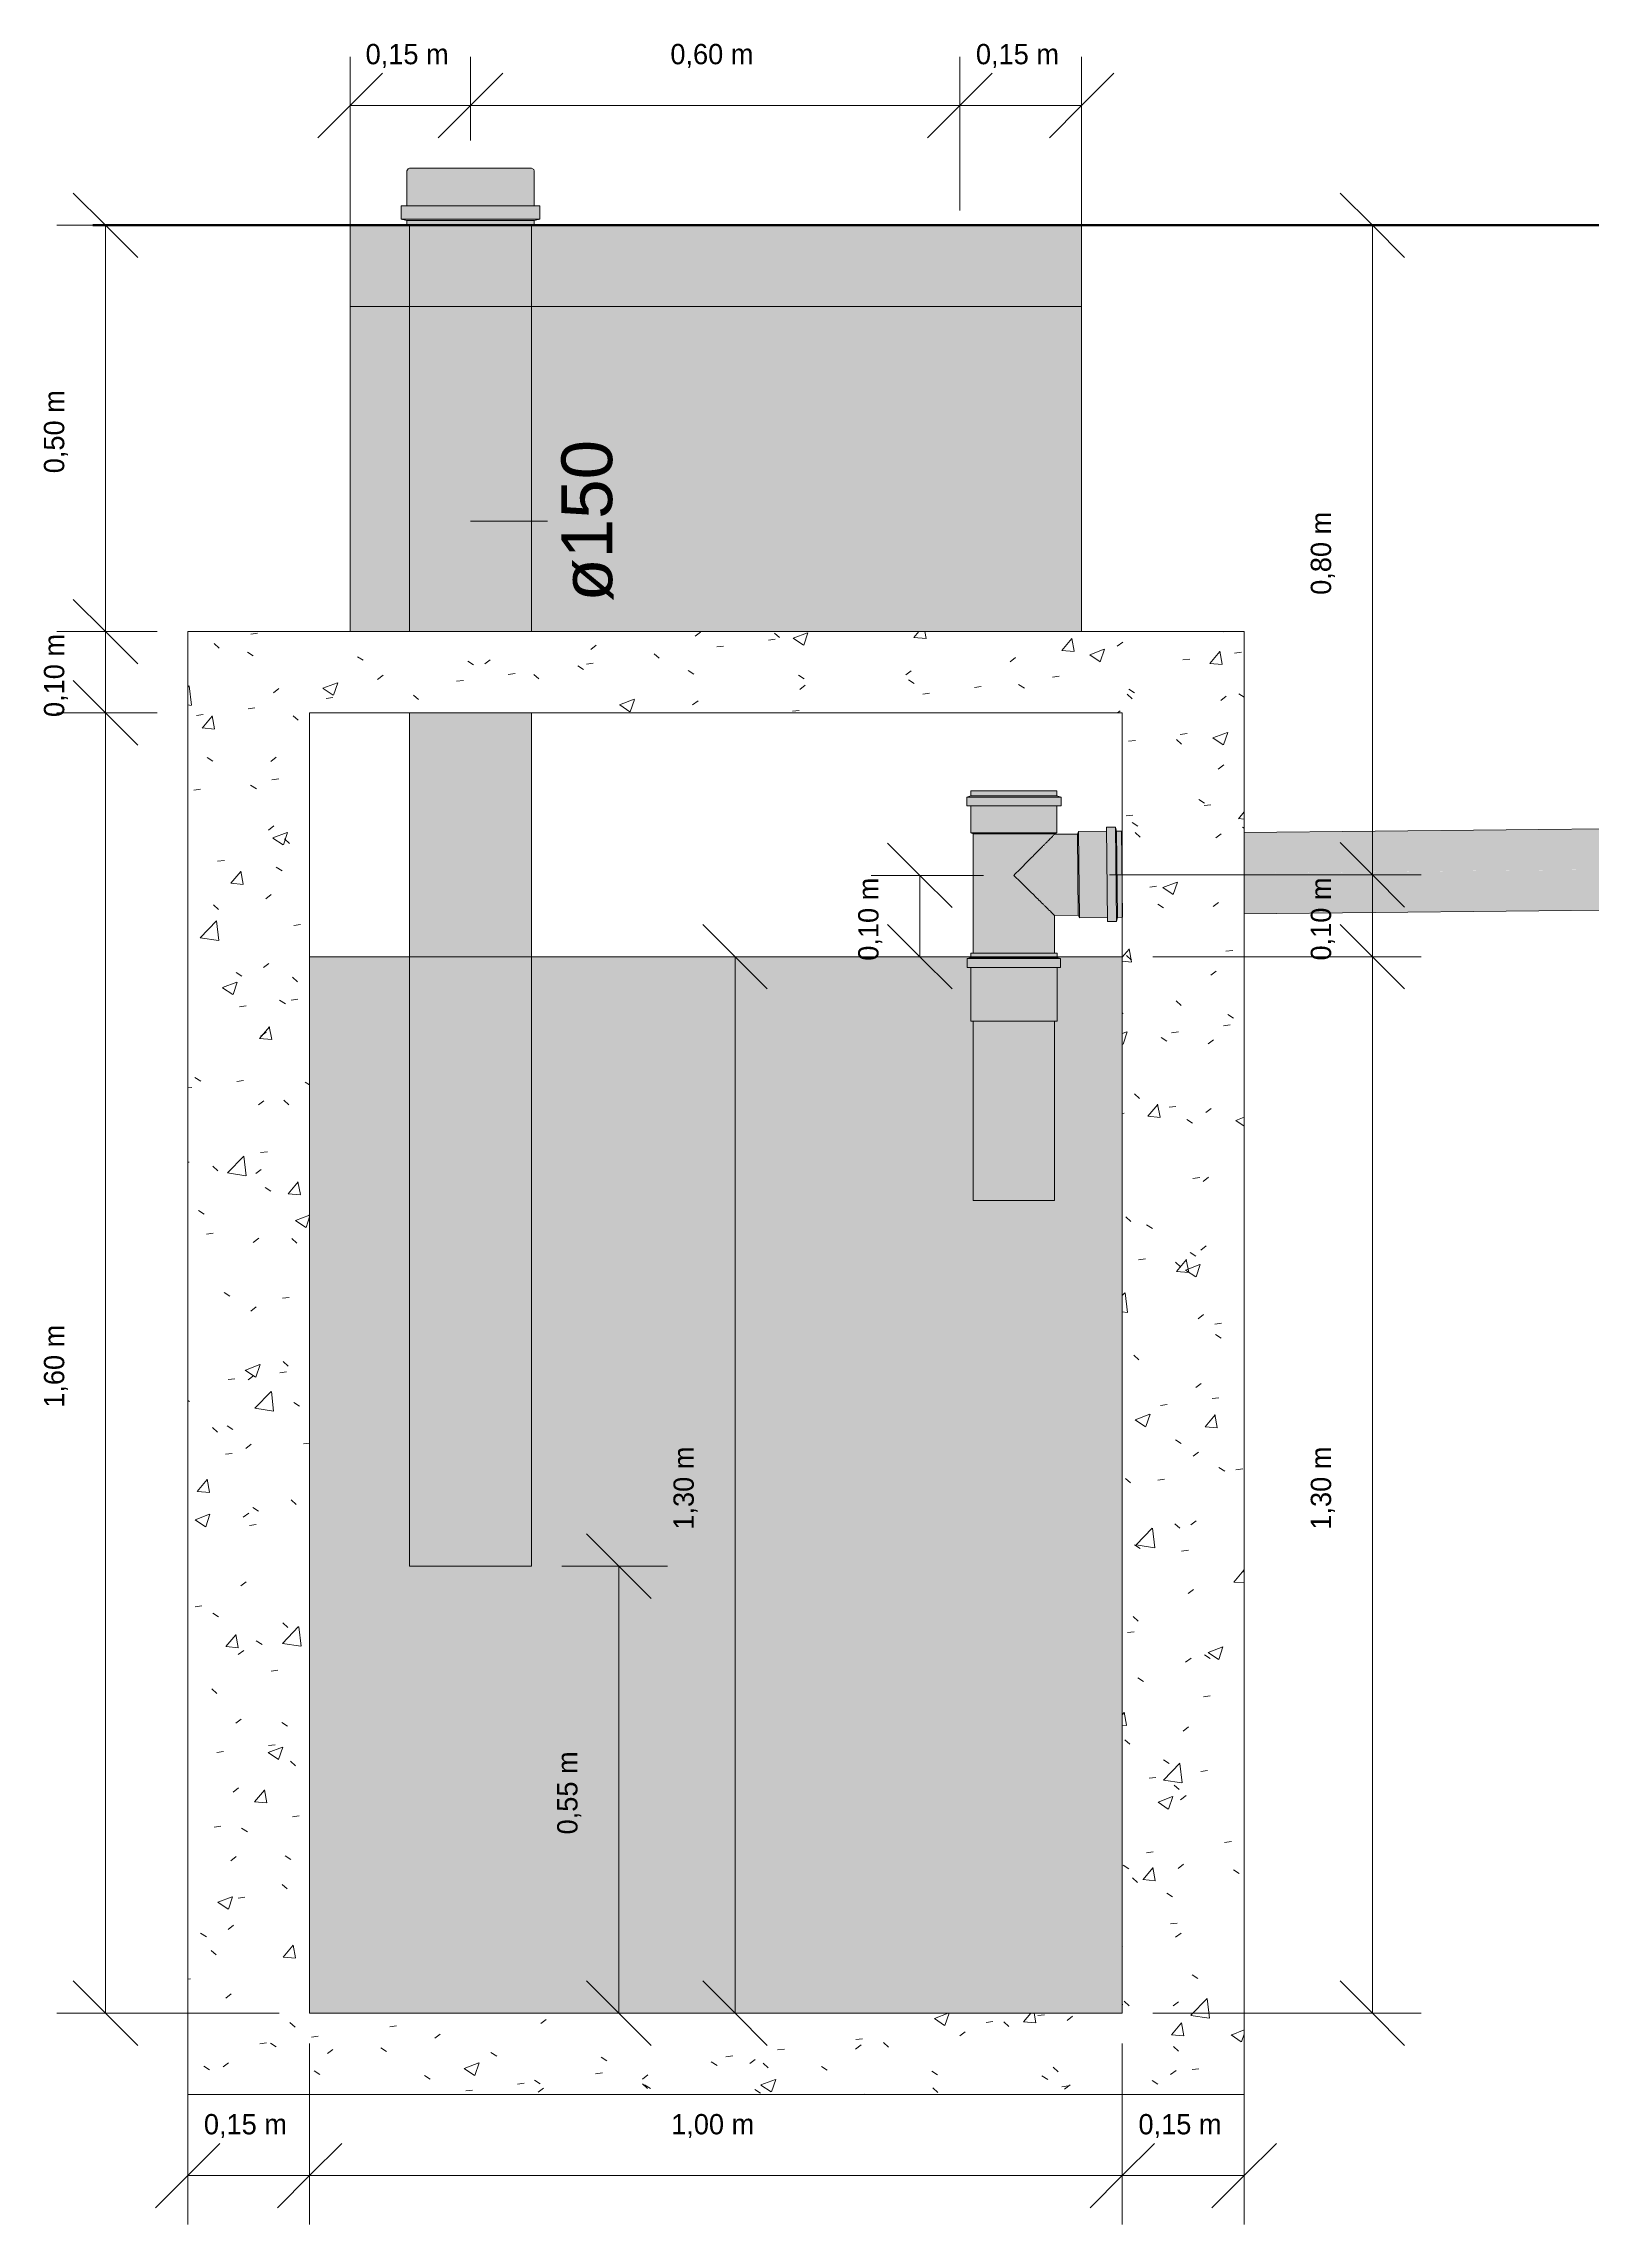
# Model space of a CAD drawing. Header units: metres. Extents: x 1.1 to 88.1, y -3.7 to 23.8.
# Drawn here: x 65.116 to 67.021, y -2.46 to 0.224 of the extents above; entities that cross this region are included whole.
import ezdxf

# ---------------------------------------------------------------- set-up
doc = ezdxf.new("R2010")
doc.units = ezdxf.units.M
doc.linetypes.add('IMPORT-DASHED2 _4_', pattern=[0.375, 0.25, -0.125])
doc.layers.add('1095_ARQ_BASE_dwg', color=7, linetype='Continuous', lineweight=5, true_color=0x767676)
doc.layers.add('A-FLOR', color=7, linetype='Continuous', lineweight=9, true_color=0x007f00)
for name, color, linetype, lineweight in [('A-ANNO-DIMS', 7, 'Continuous', 5), ('A-ANNO-DIMS-25', 7, 'Continuous', 5), ('A-DETL', 7, 'Continuous', 5), ('A-DETL-GENF', 7, 'Continuous', 5), ('A-WALL', 7, 'Continuous', 9), ('KIRYA - MOBILIÁRIO', 7, 'Continuous', 9), ('KIRYA - PAREDE', 7, 'Continuous', 40), ('KIRYA - PAREDE VISTA', 7, 'Continuous', 15), ('KIRYA - PISO', 7, 'Continuous', 5), ('KIRYA - PROJEÇÃO', 7, 'IMPORT-DASHED2 _4_', 5), ('P-PIPE', 7, 'Continuous', 5), ('P-PIPE-IDEN', 7, 'Continuous', 5), ('VEGETAÇÃO', 7, 'Continuous', 5)]:
    doc.layers.add(name, color=color, linetype=linetype, lineweight=lineweight)
doc.styles.add('Arial_3', font='arial.ttf', dxfattribs={"height": 0.0625})
doc.styles.add('Century Gothic_2', font='GOTHIC.TTF', dxfattribs={"height": 0.025})
doc.dimstyles.new('Setores_1_mm', dxfattribs={"dimscale": 0.3048, "dimtxt": 0.026104, "dimasz": 0.260417, "dimexe": 0.19685, "dimexo": 0.123031, "dimgap": 0.143537, "dimtad": 1, "dimrnd": 0.01, "dimzin": 0, "dimdsep": 46, "dimtxsty": 'Century Gothic_2', "dimblk1": 'OBLIQUE', "dimblk2": 'OBLIQUE', "dimsah": 1, "dimcen": 0.09, "dimazin": 0, "dimtfac": 1, "dimtdec": 4, "dimtix": 1, "dimtmove": 0, "dimatfit": 3, "dimfxl": 1, "dimtvp": 1, "dimtolj": 1, "dimtzin": 0, "dimarcsym": 2})

# ---------------------------------------------------------------- blocks, each defined once
blk = doc.blocks.new('Cap - Serie Normal - Esgoto - MEP - Tigre - Standard-3964077-EE')
at = {"layer": 'P-PIPE', "true_color": 0xf5ebeb}
for points in [[(12.3238, 0.067), (12.3787, 0.067), (12.3787, 0.0703), (12.3031, 0.07), (12.3017, 0.0693), (12.3008, 0.0682), (12.3004, 0.067), (12.3233, 0.067)], [(12.4409, 0.067), (12.4569, 0.067), (12.4563, 0.0684), (12.4551, 0.0697), (12.4537, 0.0703), (12.3787, 0.0703), (12.3787, 0.067), (12.4402, 0.067)], [(12.378, 0.0074), (12.3787, 0.0074), (12.3787, 0.0239), (12.2934, 0.0239), (12.2934, 0.0074), (12.3593, 0.0074)], [(12.3787, 0.0059), (12.3787, 0.0074), (12.2934, 0.0074), (12.3007, 0.0059), (12.378, 0.0059)], [(12.3792, 0.0074), (12.4639, 0.0074), (12.4639, 0.0239), (12.3787, 0.0239), (12.3787, 0.0074)], [(12.3787, 0.0059), (12.4569, 0.0059), (12.4639, 0.0074), (12.3787, 0.0074)]]:
    blk.add_hatch(color=7, dxfattribs=at).paths.add_polyline_path(points)
h = blk.add_hatch(color=7, dxfattribs=at)
h.paths.add_polyline_path([(12.3004, 0), (12.3787, 0), (12.3787, 0.0059), (12.3004, 0.0059), (12.3004, 0.0018)])
h.paths.add_polyline_path([(12.3408, 0.0239), (12.3787, 0.0239), (12.3787, 0.067), (12.3004, 0.067), (12.3004, 0.0239), (12.3395, 0.0239)])
h = blk.add_hatch(color=7, dxfattribs=at)
h.paths.add_polyline_path([(12.3787, 0), (12.4569, 0), (12.4569, 0.0059), (12.3787, 0.0059), (12.3787, 0.0018)])
h.paths.add_polyline_path([(12.4409, 0.0239), (12.4569, 0.0239), (12.4569, 0.067), (12.3787, 0.067), (12.3787, 0.0239), (12.439, 0.0239)])
at = {"layer": 'P-PIPE'}
for p, q in [((12.3004, 0.067), (12.3004, 0.0239)), ((12.4569, 0.0239), (12.4569, 0.067)), ((12.2934, 0.0239), (12.2934, 0.0074)), ((12.3787, 0.0239), (12.2934, 0.0239)), ((12.2934, 0.0074), (12.3004, 0.0059)), ((12.2934, 0.0074), (12.3787, 0.0074)), ((12.3004, 0.0062), (12.3004, 0)), ((12.3004, 0.0059), (12.3787, 0.0059)), ((12.3004, 0), (12.3787, 0)), ((12.4639, 0.0239), (12.3787, 0.0239)), ((12.3787, 0.0074), (12.4639, 0.0074)), ((12.3787, 0.0059), (12.4569, 0.0059)), ((12.3787, 0), (12.4569, 0)), ((12.4569, 0.0059), (12.4639, 0.0074)), ((12.4569, 0), (12.4569, 0.0062)), ((12.4639, 0.0074), (12.4639, 0.0239))]:
    blk.add_line(p, q, dxfattribs=at)
at = {"layer": 'P-PIPE', "flags": 128}
for points in [[(12.3004, 0.067), (12.3019, 0.0697), (12.3037, 0.0703)], [(12.3787, 0.0703), (12.3616, 0.0703), (12.3454, 0.0703), (12.331, 0.0703), (12.3191, 0.0703), (12.3103, 0.0703), (12.3051, 0.0703), (12.3037, 0.0703)], [(12.3037, 0.0703), (12.3056, 0.0703), (12.3114, 0.0703), (12.3208, 0.0703), (12.3332, 0.0703), (12.3479, 0.0703), (12.3643, 0.0703), (12.3787, 0.0703)], [(12.3787, 0.0703), (12.3957, 0.0703), (12.4119, 0.0703), (12.4264, 0.0703), (12.4383, 0.0703), (12.4471, 0.0703), (12.4523, 0.0703), (12.4537, 0.0703)], [(12.4537, 0.0703), (12.4517, 0.0703), (12.4459, 0.0703), (12.4366, 0.0703), (12.4242, 0.0703), (12.4094, 0.0703), (12.393, 0.0703), (12.3787, 0.0703)], [(12.4537, 0.0703), (12.4564, 0.0688), (12.4569, 0.067)]]:
    blk.add_lwpolyline(points, dxfattribs=at)
blk = doc.blocks.new('1095_ARQ_BASE_dwg_A$C6DD851CF-4006154-EE')
at = {"layer": 'VEGETAÇÃO'}
for q in [(11.9323, 0), (11.9492, 0), (11.9181, 0)]:
    blk.add_line((11.9139, 0), q, dxfattribs=at)
blk = doc.blocks.new('1095_ARQ_BASE_dwg_A$C7A191758-4006155-EE')
at = {"layer": 'VEGETAÇÃO'}
for p, q in [((12.279, 0), (12.1175, 0)), ((12.2807, 0), (12.1344, 0)), ((12.2821, 0), (12.1486, 0)), ((12.2867, 0), (12.1949, 0)), ((12.2892, 0), (12.2195, 0)), ((12.3149, 0), (12.2789, 0)), ((12.2955, 0), (12.2827, 0)), ((12.2983, 0), (12.3111, 0)), ((12.3046, 0), (12.3743, 0)), ((12.3071, 0), (12.3989, 0)), ((12.3117, 0), (12.4452, 0)), ((12.3132, 0), (12.4594, 0)), ((12.3148, 0), (12.4763, 0))]:
    blk.add_line(p, q, dxfattribs=at)
blk = doc.blocks.new('1095_ARQ_BASE_dwg_A$C277F18F9-4006153-EE')
at = {"layer": 'VEGETAÇÃO'}
for p, q in [((13.6442, 0), (13.4827, 0)), ((13.6458, 0), (13.4996, 0)), ((13.6473, 0), (13.5138, 0)), ((13.6519, 0), (13.5601, 0)), ((13.6544, 0), (13.5847, 0)), ((13.6801, 0), (13.6441, 0)), ((13.6607, 0), (13.6479, 0)), ((13.6635, 0), (13.6763, 0)), ((13.6698, 0), (13.7395, 0)), ((13.6723, 0), (13.7641, 0)), ((13.6769, 0), (13.8104, 0)), ((13.6783, 0), (13.8246, 0)), ((13.68, 0), (13.8415, 0))]:
    blk.add_line(p, q, dxfattribs=at)
blk = doc.blocks.new('1095_ARQ_BASE_dwg_A$C6DD851CF-V68-EE')
at = {"layer": 'VEGETAÇÃO'}
for p, q in [((14.2257, 0), (14.0642, 0)), ((14.2273, 0), (14.0811, 0)), ((14.2288, 0), (14.0953, 0)), ((14.2334, 0), (14.1416, 0)), ((14.2359, 0), (14.1662, 0)), ((14.2616, 0), (14.2256, 0)), ((14.2422, 0), (14.2294, 0)), ((14.245, 0), (14.2578, 0)), ((14.2513, 0), (14.321, 0)), ((14.2538, 0), (14.3456, 0)), ((14.2584, 0), (14.3919, 0)), ((14.2598, 0), (14.4061, 0)), ((14.2615, 0), (14.423, 0))]:
    blk.add_line(p, q, dxfattribs=at)
blk = doc.blocks.new('1095_ARQ_BASE_dwg-4006143-EE')
at = {"layer": 'KIRYA - MOBILIÁRIO'}
for p, q in [((15.4429, 0), (14.3346, 0)), ((15.3858, 0), (14.3918, 0)), ((14.8406, 0), (15.5269, 0)), ((15.6619, 0), (14.8888, 0)), ((14.8888, 0), (15.6619, 0)), ((15.2112, 0), (15.1157, 0)), ((15.6619, 0), (15.1634, 0)), ((15.2849, 0), (15.6619, 0)), ((15.6619, 0), (15.2849, 0))]:
    blk.add_line(p, q, dxfattribs=at)
at = {"layer": 'KIRYA - MOBILIÁRIO', "flags": 128}
blk.add_lwpolyline([(15.1306, 0), (15.2849, 0), (14.5986, 0), (15.0826, 0), (15.6619, 0)], dxfattribs=at)
at = {"layer": 'KIRYA - PAREDE'}
for p, q in [((15.6619, 0), (11.9139, 0)), ((11.9139, 0), (15.6619, 0)), ((13.76, 0), (13.962, 0)), ((13.962, 0), (13.76, 0))]:
    blk.add_line(p, q, dxfattribs=at)
at = {"layer": 'KIRYA - PAREDE VISTA'}
for p, q in [((12.2453, 0), (11.9139, 0)), ((11.9139, 0), (12.2453, 0))]:
    blk.add_line(p, q, dxfattribs=at)
at = {"layer": 'KIRYA - PISO'}
for p, q in [((15.054, 0), (11.913, 0)), ((15.1904, 0), (11.9132, 0)), ((15.1904, 0), (11.9132, 0)), ((11.9133, 0), (15.662, 0)), ((13.8485, 0), (11.9134, 0)), ((12.0053, 0), (11.9135, 0)), ((15.662, 0), (11.9136, 0)), ((15.662, 0), (11.9136, 0)), ((11.9136, 0), (13.8485, 0)), ((13.8485, 0), (11.9138, 0)), ((12.0539, 0), (11.9138, 0)), ((13.8485, 0), (11.9139, 0)), ((11.996, 0), (11.9139, 0)), ((15.6619, 0), (11.9139, 0)), ((15.6619, 0), (11.9139, 0)), ((15.6619, 0), (11.9139, 0)), ((15.6619, 0), (11.9139, 0)), ((15.6619, 0), (11.9139, 0)), ((15.6619, 0), (11.9139, 0)), ((11.9147, 0), (12.6349, 0)), ((11.9147, 0), (12.6349, 0)), ((15.662, 0), (11.9916, 0)), ((12.0539, 0), (13.1349, 0)), ((15.6623, 0), (13.8485, 0)), ((15.6623, 0), (13.8485, 0)), ((15.6622, 0), (13.8485, 0)), ((13.8485, 0), (15.6619, 0)), ((15.054, 0), (15.6618, 0)), ((15.6618, 0), (15.1904, 0)), ((15.1904, 0), (15.6618, 0))]:
    blk.add_line(p, q, dxfattribs=at)
at = {"layer": 'KIRYA - PROJEÇÃO', "flags": 128}
blk.add_lwpolyline([(15.6619, 0), (13.861, 0), (11.9139, 0)], dxfattribs=at)
for name, p in [('1095_ARQ_BASE_dwg_A$C6DD851CF-4006154-EE', (0, 0)), ('1095_ARQ_BASE_dwg_A$C7A191758-4006155-EE', (0, 0)), ('1095_ARQ_BASE_dwg_A$C277F18F9-4006153-EE', (0, 0)), ('1095_ARQ_BASE_dwg_A$C6DD851CF-V68-EE', (0, 0)), ('1095_ARQ_BASE_dwg_A$C7A191758-4006155-EE', (2.4738, 0))]:
    blk.add_blockref(name, p)
blk = doc.blocks.new('Te_Juncao - Serie Normal - Esgoto - MEP - Tigre - Standard-4026521-EE')
at = {"layer": 'P-PIPE', "true_color": 0xf5ebeb}
for points in [[(13.0878, -0.7021), (13.1002, -0.7021), (13.1002, -0.6961), (12.9942, -0.6961), (12.9942, -0.7021), (13.0851, -0.7021)], [(13.0866, -0.7035), (13.1052, -0.7035), (13.1002, -0.7021), (12.9942, -0.7021), (12.9892, -0.7035), (13.0851, -0.7035)], [(12.9892, -0.7145), (13.1052, -0.7145), (13.1052, -0.7035), (12.9892, -0.7035)], [(12.9942, -0.7474), (13.1002, -0.7474), (13.1002, -0.7145), (12.9942, -0.7145), (12.9942, -0.7376)], [(13.0602, -0.7489), (13.0973, -0.7488), (13.0998, -0.7474), (12.9942, -0.7474), (12.9972, -0.7489), (13.0559, -0.7489)], [(13.0972, -0.8494), (13.1264, -0.8489), (13.1254, -0.7491), (13.0972, -0.7494), (13.0472, -0.7999), (13.097, -0.8491)], [(13.1279, -0.8521), (13.1268, -0.7461), (13.1254, -0.7493), (13.1265, -0.8494), (13.1279, -0.852)], [(13.1279, -0.8521), (13.1622, -0.8517), (13.1611, -0.7457), (13.1268, -0.7461), (13.1279, -0.8517)], [(13.1623, -0.8567), (13.1733, -0.8566), (13.1721, -0.7406), (13.1611, -0.7407), (13.1623, -0.8566)], [(13.1733, -0.8566), (13.1747, -0.8515), (13.1736, -0.7455), (13.1721, -0.7407), (13.1733, -0.8548)], [(13.1747, -0.8516), (13.1807, -0.8515), (13.1796, -0.7455), (13.1736, -0.7456), (13.1747, -0.8515)], [(13.0602, -0.8957), (13.0972, -0.8957), (13.0972, -0.8494), (13.0472, -0.7999), (12.9972, -0.7999), (12.9974, -0.8957), (13.0582, -0.8957)]]:
    blk.add_hatch(color=7, dxfattribs=at).paths.add_polyline_path(points)
h = blk.add_hatch(color=7, dxfattribs=at)
h.paths.add_polyline_path([(12.9972, -0.7999), (13.0472, -0.7999), (13.096, -0.7503), (13.0955, -0.7489), (12.9972, -0.7489), (12.9972, -0.7838)])
h.paths.add_polyline_path([(13.096, -0.7506), (13.0963, -0.7503), (13.096, -0.7494), (13.096, -0.7503)])
at = {"layer": 'P-PIPE'}
for p, q in [((12.9942, -0.6961), (12.9942, -0.7021)), ((13.1002, -0.6961), (12.9942, -0.6961)), ((13.1002, -0.7021), (13.1002, -0.6961)), ((12.9942, -0.7021), (12.9892, -0.7035)), ((12.9892, -0.7035), (12.9892, -0.7145)), ((13.1052, -0.7035), (12.9892, -0.7035)), ((12.9892, -0.7145), (13.1052, -0.7145)), ((13.1002, -0.7021), (12.9942, -0.7021)), ((12.9942, -0.7145), (12.9942, -0.7474)), ((13.1052, -0.7035), (13.1002, -0.7021)), ((13.1002, -0.7474), (13.1002, -0.7145)), ((13.1052, -0.7145), (13.1052, -0.7035)), ((12.9942, -0.7474), (12.9972, -0.7489)), ((13.1002, -0.7474), (12.9942, -0.7474)), ((12.9942, -0.7474), (13.1002, -0.7474)), ((12.9972, -0.7484), (12.9972, -0.7489)), ((12.9972, -0.7489), (13.0972, -0.7489)), ((12.9972, -0.7489), (12.9972, -0.7999)), ((13.0972, -0.7489), (13.1002, -0.7474)), ((13.0972, -0.7489), (13.0972, -0.7484)), ((13.0972, -0.7494), (13.0972, -0.7489)), ((13.1254, -0.7491), (13.0972, -0.7494)), ((13.1268, -0.7461), (13.1254, -0.7491)), ((13.1254, -0.7491), (13.1264, -0.8491)), ((13.1264, -0.8491), (13.1254, -0.7491)), ((13.1612, -0.7457), (13.1268, -0.7461)), ((13.1279, -0.8521), (13.1268, -0.7461)), ((13.1721, -0.7406), (13.1611, -0.7407)), ((13.1611, -0.7407), (13.1623, -0.8567)), ((13.1736, -0.7456), (13.1721, -0.7406)), ((13.1733, -0.8566), (13.1721, -0.7406)), ((13.1796, -0.7455), (13.1736, -0.7456)), ((13.1747, -0.8516), (13.1736, -0.7456)), ((13.1807, -0.8515), (13.1796, -0.7455)), ((12.9972, -0.7999), (12.9972, -0.8957)), ((13.0972, -0.8494), (13.1264, -0.8491)), ((13.0972, -0.8957), (13.0972, -0.8494)), ((13.1264, -0.8491), (13.1279, -0.8521)), ((13.1279, -0.8521), (13.1622, -0.8517)), ((13.1623, -0.8567), (13.1733, -0.8566)), ((13.1733, -0.8566), (13.1747, -0.8516)), ((13.1747, -0.8516), (13.1807, -0.8515))]:
    blk.add_line(p, q, dxfattribs=at)
for points, knots in [([(13.0972, -0.7494), (13.0972, -0.7494), (13.0968, -0.7498), (13.0953, -0.7513), (13.0938, -0.7528), (13.092, -0.7547), (13.0899, -0.7568), (13.0876, -0.7591), (13.085, -0.7617), (13.0823, -0.7644), (13.0785, -0.7683), (13.0735, -0.7733), (13.0672, -0.7797), (13.0606, -0.7863), (13.054, -0.7931), (13.0495, -0.7976), (13.0472, -0.7999)], [-1, -1, -1, -1, -0.9, -0.85, -0.8, -0.75, -0.7, -0.65, -0.6, -0.55, -0.5, -0.4, -0.3, -0.2, -0.1, 0, 0, 0, 0]), ([(13.0972, -0.8494), (13.0972, -0.8494), (13.0968, -0.8489), (13.0953, -0.8475), (13.0939, -0.846), (13.0921, -0.8442), (13.09, -0.8422), (13.0876, -0.8399), (13.0851, -0.8374), (13.0824, -0.8347), (13.0786, -0.8309), (13.0736, -0.826), (13.0673, -0.8197), (13.0585, -0.811), (13.0517, -0.8043), (13.0472, -0.7999)], [0, 0, 0, 0, 0.1, 0.15, 0.2, 0.25, 0.3, 0.35, 0.4, 0.45, 0.5, 0.6, 0.7, 0.8, 1, 1, 1, 1])]:
    blk.add_open_spline(points, degree=3, knots=knots, dxfattribs=at)
blk = doc.blocks.new('Luva Simples para Conexão - Serie Normal - Esgoto - MEP - Tigre - Standard-3574011-EE')
at = {"layer": 'P-PIPE', "true_color": 0xf5ebeb}
blk.add_hatch(color=7, dxfattribs=at).paths.add_polyline_path([(13.0851, -0.9), (13.1003, -0.9), (13.1003, -0.8957), (12.9942, -0.8957), (12.9942, -0.9), (13.0848, -0.9)])
at = {"layer": 'P-PIPE'}
for p, q in [((12.9942, -0.9011), (12.9898, -0.9023)), ((12.9898, -0.9023), (12.9898, -0.9135)), ((12.9898, -0.9023), (13.1047, -0.9023)), ((12.9942, -0.8957), (12.9942, -0.9011)), ((13.1003, -0.8957), (12.9942, -0.8957)), ((12.9972, -0.9011), (12.9942, -0.9011)), ((13.1003, -0.9011), (12.9974, -0.9011)), ((13.1003, -0.9011), (13.1003, -0.8957)), ((13.1047, -0.9023), (13.1003, -0.9011)), ((13.1047, -0.9135), (13.1047, -0.9023)), ((12.9898, -0.9135), (13.1047, -0.9135)), ((12.9942, -0.9135), (12.9942, -0.9792)), ((13.1003, -0.9792), (13.1003, -0.9135)), ((12.9942, -0.9792), (13.1003, -0.9792))]:
    blk.add_line(p, q, dxfattribs=at)
blk = doc.blocks.new('DIMBLOCK93-EE')
at = {"layer": 'A-ANNO-DIMS-25', "lineweight": 25}
for p, q in [((65.8239, -1.65), (65.7842, -1.6103)), ((65.8239, -1.65), (65.8636, -1.6897)), ((65.8239, -2.2), (65.7842, -2.1603)), ((65.8239, -2.2), (65.8636, -2.2397))]:
    blk.add_line(p, q, dxfattribs=at)
at = {"layer": 'A-ANNO-DIMS-25'}
for p, q in [((65.8239, -1.65), (65.754, -1.65)), ((65.8239, -1.65), (65.8239, -2.2)), ((65.8239, -1.65), (65.8839, -1.65)), ((65.8239, -2.2), (65.7639, -2.2)), ((65.8239, -2.2), (65.8425, -2.2))]:
    blk.add_line(p, q, dxfattribs=at)
at = {"layer": 'A-ANNO-DIMS-25', "color": 0, "insert": (65.7481, -1.9801), "char_height": 0.025, "width": 0.132261, "attachment_point": 1, "rotation": 90, "line_spacing_factor": 0.984502, "style": 'Century Gothic_2'}
blk.add_mtext('0,55 m', dxfattribs=at)
blk = doc.blocks.new('_Oblique')
at = {"color": 0, "linetype": 'ByBlock', "lineweight": -2}
blk.add_line((-0.5, -0.5), (0.5, 0.5), dxfattribs=at)
blk = doc.blocks.new('DIMBLOCK94-EE')
at = {"layer": 'A-ANNO-DIMS-25'}
for p, q in [((65.2935, -2.4), (65.2935, -2.2375)), ((65.4435, -2.4), (65.4435, -2.2375)), ((65.2935, -2.4), (65.4435, -2.4)), ((65.2935, -2.4), (65.2935, -2.46)), ((65.4435, -2.4), (65.4435, -2.46))]:
    blk.add_line(p, q, dxfattribs=at)
at = {"layer": 'A-ANNO-DIMS-25', "lineweight": 25}
for p, q in [((65.2935, -2.4), (65.3332, -2.3603)), ((65.4435, -2.4), (65.4832, -2.3603)), ((65.2935, -2.4), (65.2538, -2.4397)), ((65.4435, -2.4), (65.4038, -2.4397))]:
    blk.add_line(p, q, dxfattribs=at)
at = {"layer": 'A-ANNO-DIMS-25', "color": 0, "insert": (65.3134, -2.3242), "char_height": 0.025, "width": 0.132261, "attachment_point": 1, "line_spacing_factor": 0.984502, "style": 'Century Gothic_2'}
blk.add_mtext('0,15 m', dxfattribs=at)
blk = doc.blocks.new('DIMBLOCK95-EE')
at = {"layer": 'A-ANNO-DIMS-25'}
for p, q in [((65.4435, -2.4), (65.4435, -2.2375)), ((66.4435, -2.4), (66.4435, -2.2375)), ((65.4435, -2.4), (66.4435, -2.4)), ((65.4435, -2.4), (65.4435, -2.46)), ((66.4435, -2.4), (66.4435, -2.46))]:
    blk.add_line(p, q, dxfattribs=at)
at = {"layer": 'A-ANNO-DIMS-25', "lineweight": 25}
for p, q in [((65.4435, -2.4), (65.4832, -2.3603)), ((66.4435, -2.4), (66.4832, -2.3603)), ((65.4435, -2.4), (65.4038, -2.4397)), ((66.4435, -2.4), (66.4038, -2.4397))]:
    blk.add_line(p, q, dxfattribs=at)
at = {"layer": 'A-ANNO-DIMS-25', "color": 0, "insert": (65.8884, -2.3242), "char_height": 0.025, "width": 0.132261, "attachment_point": 1, "line_spacing_factor": 0.984502, "style": 'Century Gothic_2'}
blk.add_mtext('1,00 m', dxfattribs=at)
blk = doc.blocks.new('DIMBLOCK96-EE')
at = {"layer": 'A-ANNO-DIMS-25'}
for p, q in [((66.4435, -2.4), (66.4435, -2.2375)), ((66.5935, -2.4), (66.5935, -2.2375)), ((66.4435, -2.4), (66.5935, -2.4)), ((66.4435, -2.4), (66.4435, -2.46)), ((66.5935, -2.4), (66.5935, -2.46))]:
    blk.add_line(p, q, dxfattribs=at)
at = {"layer": 'A-ANNO-DIMS-25', "lineweight": 25}
for p, q in [((66.4435, -2.4), (66.4832, -2.3603)), ((66.5935, -2.4), (66.6332, -2.3603)), ((66.4435, -2.4), (66.4038, -2.4397)), ((66.5935, -2.4), (66.5538, -2.4397))]:
    blk.add_line(p, q, dxfattribs=at)
at = {"layer": 'A-ANNO-DIMS-25', "color": 0, "insert": (66.4634, -2.3242), "char_height": 0.025, "width": 0.132261, "attachment_point": 1, "line_spacing_factor": 0.984502, "style": 'Century Gothic_2'}
blk.add_mtext('0,15 m', dxfattribs=at)
blk = doc.blocks.new('DIMBLOCK97-EE')
at = {"layer": 'A-ANNO-DIMS-25', "lineweight": 25}
for p, q in [((65.1924, -0.6), (65.1527, -0.5603)), ((65.1924, -0.6), (65.232, -0.6397)), ((65.1924, -2.2), (65.1527, -2.1603)), ((65.1924, -2.2), (65.232, -2.2397))]:
    blk.add_line(p, q, dxfattribs=at)
at = {"layer": 'A-ANNO-DIMS-25'}
for p, q in [((65.1924, -0.6), (65.1324, -0.6)), ((65.1924, -2.2), (65.1924, -0.6)), ((65.1924, -0.6), (65.256, -0.6)), ((65.1924, -2.2), (65.1324, -2.2)), ((65.1924, -2.2), (65.406, -2.2))]:
    blk.add_line(p, q, dxfattribs=at)
at = {"layer": 'A-ANNO-DIMS-25', "color": 0, "insert": (65.1166, -1.4551), "char_height": 0.025, "width": 0.132261, "attachment_point": 1, "rotation": 90, "line_spacing_factor": 0.984502, "style": 'Century Gothic_2'}
blk.add_mtext('1,60 m', dxfattribs=at)
blk = doc.blocks.new('DIMBLOCK98-EE')
at = {"layer": 'A-ANNO-DIMS-25', "lineweight": 25}
for p, q in [((65.1924, 0), (65.1527, 0.0397)), ((65.1924, 0), (65.232, -0.0397)), ((65.1924, -0.5), (65.1527, -0.4603)), ((65.1924, -0.5), (65.232, -0.5397))]:
    blk.add_line(p, q, dxfattribs=at)
at = {"layer": 'A-ANNO-DIMS-25'}
for p, q in [((65.1924, 0), (65.1324, 0)), ((65.1924, 0), (65.1924, -0.5)), ((65.1924, 0), (65.374, 0)), ((65.1924, -0.5), (65.1324, -0.5)), ((65.1924, -0.5), (65.256, -0.5))]:
    blk.add_line(p, q, dxfattribs=at)
at = {"layer": 'A-ANNO-DIMS-25', "color": 0, "insert": (65.1166, -0.3051), "char_height": 0.025, "width": 0.132261, "attachment_point": 1, "rotation": 90, "line_spacing_factor": 0.984502, "style": 'Century Gothic_2'}
blk.add_mtext('0,50 m', dxfattribs=at)
blk = doc.blocks.new('DIMBLOCK99-EE')
at = {"layer": 'A-ANNO-DIMS-25', "lineweight": 25}
for p, q in [((65.1924, -0.5), (65.1527, -0.4603)), ((65.1924, -0.5), (65.232, -0.5397)), ((65.1924, -0.6), (65.1527, -0.5603)), ((65.1924, -0.6), (65.232, -0.6397))]:
    blk.add_line(p, q, dxfattribs=at)
at = {"layer": 'A-ANNO-DIMS-25'}
for p, q in [((65.1924, -0.5), (65.1324, -0.5)), ((65.1924, -0.5), (65.1924, -0.6)), ((65.1924, -0.5), (65.256, -0.5)), ((65.1924, -0.6), (65.1324, -0.6)), ((65.1924, -0.6), (65.256, -0.6))]:
    blk.add_line(p, q, dxfattribs=at)
at = {"layer": 'A-ANNO-DIMS-25', "color": 0, "insert": (65.1166, -0.6051), "char_height": 0.025, "width": 0.132261, "attachment_point": 1, "rotation": 90, "line_spacing_factor": 0.984502, "style": 'Century Gothic_2'}
blk.add_mtext('0,10 m', dxfattribs=at)
blk = doc.blocks.new('DIMBLOCK100-EE')
at = {"layer": 'A-ANNO-DIMS-25', "lineweight": 25}
for p, q in [((66.1943, -0.7999), (66.1546, -0.7602)), ((66.1943, -0.7999), (66.234, -0.8396)), ((66.1943, -0.9), (66.1546, -0.8603)), ((66.1943, -0.9), (66.234, -0.9397))]:
    blk.add_line(p, q, dxfattribs=at)
at = {"layer": 'A-ANNO-DIMS-25'}
for p, q in [((66.1943, -0.7999), (66.1343, -0.7999)), ((66.1943, -0.7999), (66.1943, -0.9)), ((66.1943, -0.7999), (66.2726, -0.7999)), ((66.1943, -0.9), (66.1343, -0.9)), ((66.1943, -0.9), (66.2129, -0.9))]:
    blk.add_line(p, q, dxfattribs=at)
at = {"layer": 'A-ANNO-DIMS-25', "color": 0, "insert": (66.1185, -0.905), "char_height": 0.025, "width": 0.132261, "attachment_point": 1, "rotation": 90, "line_spacing_factor": 0.984502, "style": 'Century Gothic_2'}
blk.add_mtext('0,10 m', dxfattribs=at)
blk = doc.blocks.new('DIMBLOCK101-EE')
at = {"layer": 'A-ANNO-DIMS-25', "lineweight": 25}
for p, q in [((66.7512, -0.9), (66.7115, -0.8603)), ((66.7512, -0.9), (66.7909, -0.9397)), ((66.7512, -2.2), (66.7115, -2.1603)), ((66.7512, -2.2), (66.7909, -2.2397))]:
    blk.add_line(p, q, dxfattribs=at)
at = {"layer": 'A-ANNO-DIMS-25'}
for p, q in [((66.7512, -0.9), (66.481, -0.9)), ((66.7512, -0.9), (66.7512, -2.2)), ((66.7512, -0.9), (66.8112, -0.9)), ((66.7512, -2.2), (66.481, -2.2)), ((66.7512, -2.2), (66.8112, -2.2))]:
    blk.add_line(p, q, dxfattribs=at)
at = {"layer": 'A-ANNO-DIMS-25', "color": 0, "insert": (66.6754, -1.6051), "char_height": 0.025, "width": 0.132261, "attachment_point": 1, "rotation": 90, "line_spacing_factor": 0.984502, "style": 'Century Gothic_2'}
blk.add_mtext('1,30 m', dxfattribs=at)
blk = doc.blocks.new('DIMBLOCK102-EE')
at = {"layer": 'A-ANNO-DIMS-25'}
for p, q in [((65.4935, 0.1474), (65.4935, 0.2074)), ((65.6415, 0.1474), (65.6415, 0.2074)), ((65.4935, 0.1474), (65.6415, 0.1474)), ((65.4935, 0.1474), (65.4935, -0.0625)), ((65.6415, 0.1474), (65.6415, 0.1045))]:
    blk.add_line(p, q, dxfattribs=at)
at = {"layer": 'A-ANNO-DIMS-25', "lineweight": 25}
for p, q in [((65.4935, 0.1474), (65.5332, 0.1871)), ((65.6415, 0.1474), (65.6812, 0.1871)), ((65.4935, 0.1474), (65.4538, 0.1077)), ((65.6415, 0.1474), (65.6018, 0.1077))]:
    blk.add_line(p, q, dxfattribs=at)
at = {"layer": 'A-ANNO-DIMS-25', "color": 0, "insert": (65.5124, 0.2232), "char_height": 0.025, "width": 0.132261, "attachment_point": 1, "line_spacing_factor": 0.984502, "style": 'Century Gothic_2'}
blk.add_mtext('0,15 m', dxfattribs=at)
blk = doc.blocks.new('DIMBLOCK103-EE')
at = {"layer": 'A-ANNO-DIMS-25'}
for p, q in [((65.6415, 0.1474), (65.6415, 0.2074)), ((66.2435, 0.1474), (66.2435, 0.2074)), ((65.6415, 0.1474), (66.2435, 0.1474)), ((65.6415, 0.1474), (65.6415, 0.1045)), ((66.2435, 0.1474), (66.2435, 0.0182))]:
    blk.add_line(p, q, dxfattribs=at)
at = {"layer": 'A-ANNO-DIMS-25', "lineweight": 25}
for p, q in [((65.6415, 0.1474), (65.6812, 0.1871)), ((66.2435, 0.1474), (66.2832, 0.1871)), ((65.6415, 0.1474), (65.6018, 0.1077)), ((66.2435, 0.1474), (66.2038, 0.1077))]:
    blk.add_line(p, q, dxfattribs=at)
at = {"layer": 'A-ANNO-DIMS-25', "color": 0, "insert": (65.8874, 0.2232), "char_height": 0.025, "width": 0.132261, "attachment_point": 1, "line_spacing_factor": 0.984502, "style": 'Century Gothic_2'}
blk.add_mtext('0,60 m', dxfattribs=at)
blk = doc.blocks.new('DIMBLOCK104-EE')
at = {"layer": 'A-ANNO-DIMS-25'}
for p, q in [((66.2435, 0.1474), (66.2435, 0.2074)), ((66.3935, 0.1474), (66.3935, 0.2074)), ((66.2435, 0.1474), (66.3935, 0.1474)), ((66.2435, 0.1474), (66.2435, 0.0182)), ((66.3935, 0.1474), (66.3935, -0.0625))]:
    blk.add_line(p, q, dxfattribs=at)
at = {"layer": 'A-ANNO-DIMS-25', "lineweight": 25}
for p, q in [((66.2435, 0.1474), (66.2832, 0.1871)), ((66.3935, 0.1474), (66.4332, 0.1871)), ((66.2435, 0.1474), (66.2038, 0.1077)), ((66.3935, 0.1474), (66.3538, 0.1077))]:
    blk.add_line(p, q, dxfattribs=at)
at = {"layer": 'A-ANNO-DIMS-25', "color": 0, "insert": (66.2634, 0.2232), "char_height": 0.025, "width": 0.132261, "attachment_point": 1, "line_spacing_factor": 0.984502, "style": 'Century Gothic_2'}
blk.add_mtext('0,15 m', dxfattribs=at)
blk = doc.blocks.new('DIMBLOCK105-EE')
at = {"layer": 'A-ANNO-DIMS-25', "lineweight": 25}
for p, q in [((66.7512, 0), (66.7115, 0.0397)), ((66.7512, 0), (66.7909, -0.0397)), ((66.7512, -0.7993), (66.7115, -0.7596)), ((66.7512, -0.7993), (66.7909, -0.839))]:
    blk.add_line(p, q, dxfattribs=at)
at = {"layer": 'A-ANNO-DIMS-25'}
for p, q in [((66.7512, 0), (66.6912, 0)), ((66.7512, 0), (66.7512, -0.7993)), ((66.7512, 0), (66.81, 0)), ((66.7512, -0.7993), (66.4277, -0.7993)), ((66.7512, -0.7993), (66.8112, -0.7993))]:
    blk.add_line(p, q, dxfattribs=at)
at = {"layer": 'A-ANNO-DIMS-25', "color": 0, "insert": (66.6754, -0.4547), "char_height": 0.025, "width": 0.132261, "attachment_point": 1, "rotation": 90, "line_spacing_factor": 0.984502, "style": 'Century Gothic_2'}
blk.add_mtext('0,80 m', dxfattribs=at)
blk = doc.blocks.new('DIMBLOCK106-EE')
at = {"layer": 'A-ANNO-DIMS-25', "lineweight": 25}
for p, q in [((66.7512, -0.7993), (66.7115, -0.7596)), ((66.7512, -0.7993), (66.7909, -0.839)), ((66.7512, -0.9), (66.7115, -0.8603)), ((66.7512, -0.9), (66.7909, -0.9397))]:
    blk.add_line(p, q, dxfattribs=at)
at = {"layer": 'A-ANNO-DIMS-25'}
for p, q in [((66.7512, -0.7993), (66.4277, -0.7993)), ((66.7512, -0.7993), (66.7512, -0.9)), ((66.7512, -0.7993), (66.8112, -0.7993)), ((66.7512, -0.9), (66.481, -0.9)), ((66.7512, -0.9), (66.8112, -0.9))]:
    blk.add_line(p, q, dxfattribs=at)
at = {"layer": 'A-ANNO-DIMS-25', "color": 0, "insert": (66.6754, -0.9047), "char_height": 0.025, "width": 0.132261, "attachment_point": 1, "rotation": 90, "line_spacing_factor": 0.984502, "style": 'Century Gothic_2'}
blk.add_mtext('0,10 m', dxfattribs=at)
blk = doc.blocks.new('DIMBLOCK107-EE')
at = {"layer": 'A-ANNO-DIMS-25', "lineweight": 25}
for p, q in [((65.967, -0.9), (65.9273, -0.8603)), ((65.967, -0.9), (66.0067, -0.9397)), ((65.967, -2.2), (65.9273, -2.1603)), ((65.967, -2.2), (66.0067, -2.2397))]:
    blk.add_line(p, q, dxfattribs=at)
at = {"layer": 'A-ANNO-DIMS-25'}
for p, q in [((65.967, -0.9), (65.907, -0.9)), ((65.967, -0.9), (65.967, -2.2)), ((65.967, -0.9), (65.9856, -0.9)), ((65.967, -2.2), (65.907, -2.2)), ((65.967, -2.2), (65.9856, -2.2))]:
    blk.add_line(p, q, dxfattribs=at)
at = {"layer": 'A-ANNO-DIMS-25', "color": 0, "insert": (65.8912, -1.6051), "char_height": 0.025, "width": 0.132261, "attachment_point": 1, "rotation": 90, "line_spacing_factor": 0.984502, "style": 'Century Gothic_2'}
blk.add_mtext('1,30 m', dxfattribs=at)

msp = doc.modelspace()

# ---------------------------------------------------------------- hatches: boundary and pattern name
at = {"layer": 'A-DETL-GENF', "true_color": 0xc0c0c0}
h = msp.add_hatch(dxfattribs=at)
h.set_pattern_fill('FP_14', color=9, style=0, pattern_type=2)
h.set_pattern_definition([(50, (67.71486, -1.017), (0.1821895, -0.015938), [0.01905, -0.20955]), (355, (67.71486, -1.017), (-0.035242, 0.191059), [0.01524, -0.16764]), (100.451, (67.72986, -1.018), (0.146942, 0.17512), [0.01619, -0.17809]), (46.184, (67.71486, -0.9657), (0.271077, -0.042045), [0.02857, -0.31432]), (96.636, (67.73786, -0.9692), (0.237407, 0.247433), [0.02429, -0.26714]), (351.184, (67.71486, -0.9657), (0.237406, 0.247428), [0.02286, -0.25146]), (21, (67.73986, -0.9784), (0.15162, -0.102267), [0.01905, -0.20955]), (326, (67.73986, -0.9784), (0.061803, 0.18419), [0.01524, -0.16764]), (71.451, (67.75286, -0.98692), (0.213418, 0.081924), [0.01619, -0.17809]), (37.5, (67.71486, -1.017), (0.0030864, 0.084551), [0.00838, -0.15723, 0.00838, -0.1618, -0.16827]), (37.5, (67.71486, -1.017), (0.0030864, 0.084551), [-0.33579, 0.00838, -0.15989]), (7.5, (67.71486, -1.017), (0.0668157, 0.1001782), [0.00838, -0.08865, 0.00838, -0.15342, -0.06413]), (7.5, (67.71486, -1.017), (0.0668157, 0.1001782), [-0.25883, 0.00838, -0.05575]), (327.5, (67.65786, -1.017), (0.1355866, -0.0057276), [0.00838, -0.05512, 0.00838, -0.18974, -0.26289]), (327.5, (67.65786, -1.017), (0.1355866, -0.0057276), [-0.26162, 0.00838, -0.25451]), (317.5, (67.63286, -1.017), (0.148125, 0.0254287), [0.00838, -0.07417, 0.00838, -0.12319, -0.18669]), (317.5, (67.63286, -1.017), (0.148125, 0.0254287), [-0.21412, 0.00838, -0.17831])])
h.paths.add_polyline_path([(65.7036, -2.3), (66.5935, -2.3), (66.5935, -0.5), (65.2935, -0.5), (65.2935, -2.3), (65.6946, -2.3)])
h.paths.add_polyline_path([(65.714, -2.2), (65.4435, -2.2), (65.4435, -0.6), (66.4435, -0.6), (66.4435, -2.2), (65.7165, -2.2)])
at = {"layer": 'A-DETL-GENF', "true_color": 0xd2ffd2}
for points in [[(65.4435, -2.2), (66.4435, -2.2), (66.4435, -0.9), (66.3632, -0.9), (66.3632, -0.9011), (66.3676, -0.9023), (66.3676, -0.9135), (66.3632, -0.9135), (66.3632, -0.9792), (66.3601, -0.9792), (66.3601, -1.2), (66.2601, -1.2), (66.2601, -0.9792), (66.2571, -0.9792), (66.2571, -0.9135), (66.2527, -0.9135), (66.2527, -0.9023), (66.2571, -0.9011), (66.2571, -0.9), (65.7165, -0.9), (65.7165, -1.65), (65.5665, -1.65), (65.5665, -0.9), (65.4435, -0.9), (65.4435, -1.65)], [(66.2571, -0.9792), (66.3632, -0.9792), (66.3632, -0.9135), (66.3676, -0.9135), (66.3676, -0.9023), (66.3632, -0.9011), (66.3632, -0.9), (66.2571, -0.9), (66.2571, -0.9011), (66.2527, -0.9023), (66.2527, -0.9135), (66.2571, -0.9135), (66.2571, -0.9686)]]:
    msp.add_hatch(color=254, dxfattribs=at).paths.add_polyline_path(points)
at = {"layer": 'A-FLOR', "true_color": 0x464646}
h = msp.add_hatch(color=49, dxfattribs=at)
h.paths.add_polyline_path([(66.1137, -0.1), (66.3935, -0.1), (66.3935, 0), (65.7165, 0), (65.7165, -0.1), (65.8795, -0.1)])
h.paths.add_polyline_path([(65.4935, -0.1), (65.5665, -0.1), (65.5665, 0), (65.4935, 0), (65.4935, -0.0906)])
at = {"layer": 'A-WALL', "true_color": 0x787878}
for points in [[(65.4935, -0.5), (65.5665, -0.5), (65.5665, -0.1), (65.4935, -0.1), (65.4935, -0.2755)], [(66.1137, -0.5), (66.3935, -0.5), (66.3935, -0.1), (65.7165, -0.1), (65.7165, -0.5)]]:
    msp.add_hatch(color=8, dxfattribs=at).paths.add_polyline_path(points)
at = {"layer": 'P-PIPE', "true_color": 0x804000}
h = msp.add_hatch(color=36, dxfattribs=at)
h.paths.add_polyline_path([(65.5691, -1.65), (65.6415, -1.65), (65.6415, -0.6), (65.5665, -0.6), (65.5665, -1.65)])
h.paths.add_polyline_path([(65.6351, -0.5), (65.6415, -0.5), (65.6415, 0), (65.5665, 0), (65.5665, -0.5), (65.6221, -0.5)])
h = msp.add_hatch(color=36, dxfattribs=at)
h.paths.add_polyline_path([(65.714, -1.65), (65.7165, -1.65), (65.7165, -0.6), (65.6415, -0.6), (65.6415, -1.65), (65.7065, -1.65)])
h.paths.add_polyline_path([(65.6415, -0.5), (65.7165, -0.5), (65.7164, 0), (65.6415, 0), (65.6415, -0.2755)])
h = msp.add_hatch(color=36, dxfattribs=at)
h.paths.add_polyline_path([(66.443, -0.7988), (66.4435, -0.7985), (66.4435, -0.7487), (66.4425, -0.7488), (66.443, -0.7985)])
h.paths.add_polyline_path([(66.5935, -0.7972), (68.1366, -0.7816), (68.136, -0.7318), (66.5935, -0.7474), (66.5935, -0.7939)])
h = msp.add_hatch(color=36, dxfattribs=at)
h.paths.add_polyline_path([(66.4435, -0.8488), (66.4435, -0.8488), (66.4435, -0.7987), (66.443, -0.7988), (66.4435, -0.8484)])
h.paths.add_polyline_path([(66.5935, -0.8472), (68.1371, -0.8317), (68.1366, -0.7818), (66.5935, -0.7972), (66.5935, -0.8457)])
for points in [[(66.2601, -1.2), (66.3101, -1.2), (66.3101, -0.9792), (66.2601, -0.9792), (66.2601, -1.2)], [(66.3101, -1.2), (66.3601, -1.2), (66.3599, -0.9792), (66.3101, -0.9792), (66.3101, -1.0149)]]:
    msp.add_hatch(color=36, dxfattribs=at).paths.add_polyline_path(points)

# ---------------------------------------------------------------- linework, layer by layer
at = {"layer": 'A-DETL'}
for p, q in [((66.5935, -0.5), (65.2935, -0.5)), ((65.2935, -0.5), (65.2935, -2.3)), ((66.5935, -2.3), (66.5935, -0.5)), ((65.4435, -2.2), (65.4435, -0.6)), ((65.4435, -0.6), (66.4435, -0.6)), ((66.4435, -0.6), (66.4435, -2.2)), ((66.4435, -0.9), (65.4435, -0.9)), ((66.4435, -2.2), (65.4435, -2.2)), ((65.2935, -2.3), (66.5935, -2.3))]:
    msp.add_line(p, q, dxfattribs=at)
at = {"layer": 'A-FLOR', "color": 9, "true_color": 0xaad4aa}
for p, q in [((65.4935, 0), (66.3935, 0)), ((65.4935, 0), (65.4935, -0.1)), ((66.3935, 0), (66.3935, -0.1))]:
    msp.add_line(p, q, dxfattribs=at)
at = {"layer": 'A-WALL', "color": 253, "true_color": 0xaaaaaa}
for p, q in [((66.3935, -0.1), (65.4935, -0.1)), ((65.4935, -0.5), (65.4935, -0.1)), ((66.3935, -0.5), (66.3935, -0.1))]:
    msp.add_line(p, q, dxfattribs=at)
at = {"layer": 'P-PIPE'}
for p, q in [((65.5665, 0), (65.5665, -0.5)), ((65.7165, -0.5), (65.7165, 0)), ((65.5665, -0.6), (65.5665, -1.65)), ((65.7165, -1.65), (65.7165, -0.6)), ((66.4435, -0.7487), (66.4425, -0.7488)), ((68.1361, -0.7318), (66.5935, -0.7472)), ((66.5935, -0.8472), (68.1371, -0.8318)), ((66.2601, -0.9792), (66.2601, -1.2)), ((66.3601, -1.2), (66.3601, -0.9792)), ((65.5665, -1.65), (65.7165, -1.65))]:
    msp.add_line(p, q, dxfattribs=at)
for start_param, end_param in [(1.570796, 3.141593), (0, 1.570796)]:
    msp.add_ellipse((66.3101, -1.2), major_axis=(0.05, 0), ratio=0.000002, start_param=start_param, end_param=end_param, dxfattribs=at)
at = {"layer": 'P-PIPE-IDEN'}
msp.add_line((65.6415, -0.3639), (65.7364, -0.3639), dxfattribs=at)

# ---------------------------------------------------------------- block references
at = {"layer": '1095_ARQ_BASE_dwg', "color": 7}
msp.add_blockref('1095_ARQ_BASE_dwg-4006143-EE', (53.2629, 0), dxfattribs=at)
at = {"layer": 'P-PIPE'}
for name in ['Cap - Serie Normal - Esgoto - MEP - Tigre - Standard-3964077-EE', 'Te_Juncao - Serie Normal - Esgoto - MEP - Tigre - Standard-4026521-EE', 'Luva Simples para Conexão - Serie Normal - Esgoto - MEP - Tigre - Standard-3574011-EE']:
    msp.add_blockref(name, (53.2629, 0), dxfattribs=at)

# ---------------------------------------------------------------- texts
at = {"layer": 'P-PIPE-IDEN', "insert": (65.7533, -0.4631), "char_height": 0.0625, "width": 0.238502, "attachment_point": 1, "rotation": 90, "style": 'Arial_3'}
msp.add_mtext('ø150', dxfattribs=at)

# ---------------------------------------------------------------- dimensions: what is measured, and where the dimension line sits
at = {"layer": 'A-ANNO-DIMS'}
for base, p1, p2, override, picture, middle in [((65.6415, 0.1474), (65.4935, -0.1), (65.6415, 0.067), {"dimpost": '<>', "dimfxl": 0.223142}, 'DIMBLOCK102-EE', (65.5675, 0.2043)), ((66.2435, 0.1474), (65.6415, 0.067), (66.2435, -0.0193), {"dimpost": '<>', "dimfxl": 0.608164}, 'DIMBLOCK103-EE', (65.9425, 0.2043)), ((66.3935, 0.1474), (66.2435, -0.0193), (66.3935, -0.1), {"dimpost": '<>', "dimfxl": 0.170307}, 'DIMBLOCK104-EE', (66.3185, 0.2043)), ((65.4435, -2.4), (65.2935, -2.2), (65.4435, -2.2), {"dimpost": '<>', "dimfxl": 0.15}, 'DIMBLOCK94-EE', (65.3685, -2.3431)), ((66.4435, -2.4), (65.4435, -2.2), (66.4435, -2.2), {"dimpost": '<>', "dimfxl": 1}, 'DIMBLOCK95-EE', (65.9435, -2.3431)), ((66.5935, -2.4), (66.4435, -2.2), (66.5935, -2.2), {"dimpost": '<>', "dimfxl": 0.15}, 'DIMBLOCK96-EE', (66.5185, -2.3431))]:
    dim = msp.add_linear_dim(base=base, p1=p1, p2=p2, dimstyle='Setores_1_mm', override=override, dxfattribs=at)
    dim.commit()
    dim.dimension.update_dxf_attribs({"geometry": picture, "text_midpoint": middle})
for base, p1, p2, override, picture, middle in [((65.1924, -0.5), (65.4115, 0), (65.2935, -0.5), {"dimpost": '<>', "dimfxl": 0.513719}, 'DIMBLOCK98-EE', (65.1355, -0.25)), ((66.7512, -0.7993), (66.8475, 0), (66.3902, -0.7993), {"dimpost": '<>', "dimfxl": 0.920869}, 'DIMBLOCK105-EE', (66.6943, -0.3996)), ((65.1924, -0.6), (65.2935, -0.5), (65.2935, -0.6), {"dimpost": '<>', "dimfxl": 0.1}, 'DIMBLOCK99-EE', (65.1355, -0.55)), ((65.1924, -0.6), (65.4435, -2.2), (65.2935, -0.6), {"dimpost": '<>', "dimfxl": 1.607016}, 'DIMBLOCK97-EE', (65.1355, -1.4)), ((66.1943, -0.9), (66.3101, -0.7999), (66.2504, -0.9), {"dimpost": '<>', "dimfxl": 0.116579}, 'DIMBLOCK100-EE', (66.1374, -0.8499)), ((66.7512, -0.9), (66.3902, -0.7993), (66.4435, -0.9), {"dimpost": '<>', "dimfxl": 0.113965}, 'DIMBLOCK106-EE', (66.6943, -0.8496)), ((65.967, -2.2), (66.0231, -0.9), (66.0231, -2.2), {"dimpost": '<>', "dimfxl": 1.3}, 'DIMBLOCK107-EE', (65.9101, -1.55)), ((66.7512, -2.2), (66.4435, -0.9), (66.4435, -2.2), {"dimpost": '<>', "dimfxl": 1.3}, 'DIMBLOCK101-EE', (66.6943, -1.55)), ((65.8239, -2.2), (65.7165, -1.65), (65.88, -2.2), {"dimpost": '<>', "dimfxl": 0.573791}, 'DIMBLOCK93-EE', (65.767, -1.925))]:
    dim = msp.add_linear_dim(base=base, p1=p1, p2=p2, angle=90, dimstyle='Setores_1_mm', override=override, dxfattribs=at)
    dim.commit()
    dim.dimension.update_dxf_attribs({"geometry": picture, "text_midpoint": middle})

doc.saveas('drawing.dxf')
